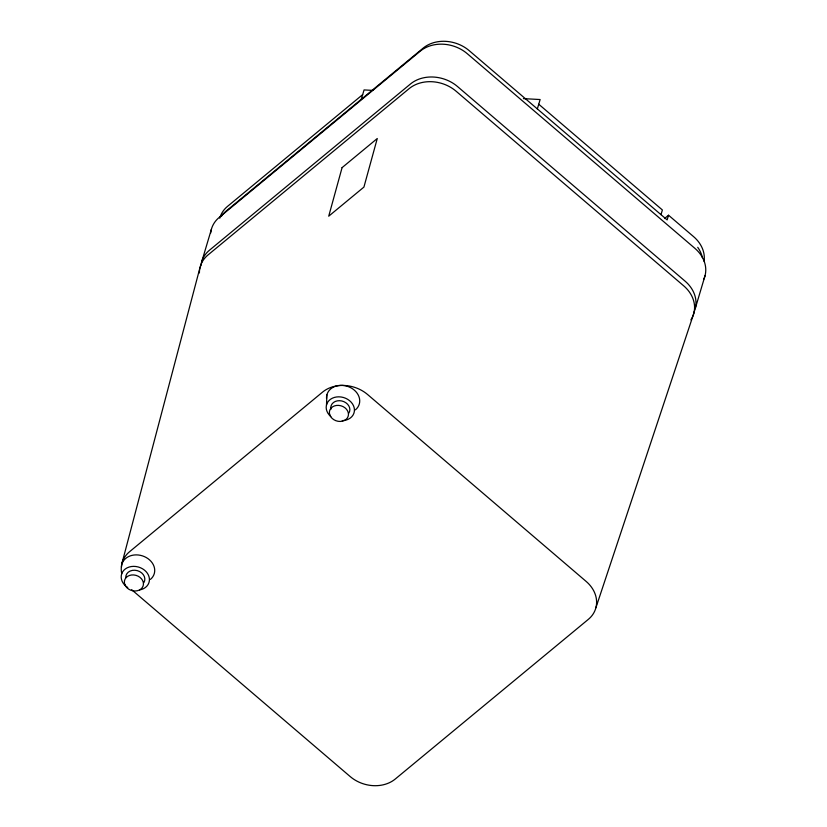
<?xml version="1.0" encoding="UTF-8"?>
<svg xmlns="http://www.w3.org/2000/svg" width="827" height="827" viewBox="0 0 827 827"><rect width="100%" height="100%" fill="white"/><g stroke="black" fill="none" stroke-linecap="round" stroke-linejoin="round"><path stroke-width="1.24" d="M326.51 404.899L326.872 394.851M121.951 563.342L200.155 266.997M201.55 262.304L211.34 229.482M361.275 99.302L364.066 89.926L373.07 90.412M537.343 108.916L540.134 99.54L523.429 98.62M660.99 214.648L662.386 209.965L538.739 104.223M704.056 261.301A33.028 26.888 16.6 0 0 693.636 236.687L668.536 215.227L667.141 219.91L469.178 50.623A33.028 26.888 16.6 0 0 423.166 48.111L226.091 211.092A33.028 26.888 16.6 0 0 221.243 216.488M695.228 308.605L705.017 275.784M595.885 607.793L693.832 313.299M362.671 94.609L227.487 206.409A33.028 26.888 16.6 0 0 219.765 218.225M664.557 218.514L668.536 215.227M131.689 589.713L350.193 776.563A32.356 26.34 16.6 0 0 395.265 779.024L588.328 619.371A32.356 26.34 16.6 0 0 586.157 581.433L367.653 394.572A32.356 26.34 16.6 0 0 322.571 392.112L129.519 551.764A32.356 26.34 16.6 0 0 121.745 573.742M330.924 409.272A9.686 7.888 16.6 0 1 341.716 400.95A9.686 7.888 16.6 0 1 348.808 413.19M326.52 398.438A16.85 13.718 16.6 0 1 348.725 386.778A16.85 13.718 16.6 0 1 355.414 409.861M330.821 416.581A14.328 11.661 16.6 0 1 332.33 398.211A14.328 11.661 16.6 0 1 353.491 405.706A14.328 11.661 16.6 0 1 342.254 420.623M125.766 577.742A9.686 7.888 16.6 0 1 137.334 570.64A9.686 7.888 16.6 0 1 143.795 582.725M121.497 566.733A16.85 13.718 16.6 0 1 144.405 556.612A16.85 13.718 16.6 0 1 150.411 579.407M127.751 587.532A14.328 11.661 16.6 0 1 125.435 568.873A14.328 11.661 16.6 0 1 147.413 573.307A14.328 11.661 16.6 0 1 139.618 589.93M697.74 247.325A33.028 26.888 16.6 0 1 702.392 257.673M693.512 313.082A33.7 27.436 16.6 0 0 685.087 281.149L457.476 86.504A33.7 27.436 16.6 0 0 410.533 83.941L209.427 250.25A33.7 27.436 16.6 0 0 200.909 265.849M703.818 279.164A33.7 27.436 16.6 0 0 694.876 248.317L467.265 53.683A33.7 27.436 16.6 0 0 420.312 51.119L219.207 217.418A33.7 27.436 16.6 0 0 210.689 233.018M690.896 319.853A33.7 27.436 16.6 0 0 683.691 285.832L456.08 91.197A33.7 27.436 16.6 0 0 409.127 88.634L208.032 254.933A33.7 27.436 16.6 0 0 199.4 272.951M342.078 167.633L328.722 216.188L363.921 187.088L377.267 138.522L342.078 167.633M329.828 414.989A9.686 7.888 16.6 0 0 345.996 419.454A9.686 7.888 16.6 0 0 340.951 405.788A9.686 7.888 16.6 0 0 329.828 414.989M124.815 584.524A9.686 7.888 16.6 0 0 140.983 589A9.686 7.888 16.6 0 0 135.938 575.334A9.686 7.888 16.6 0 0 124.815 584.524"/></g></svg>
